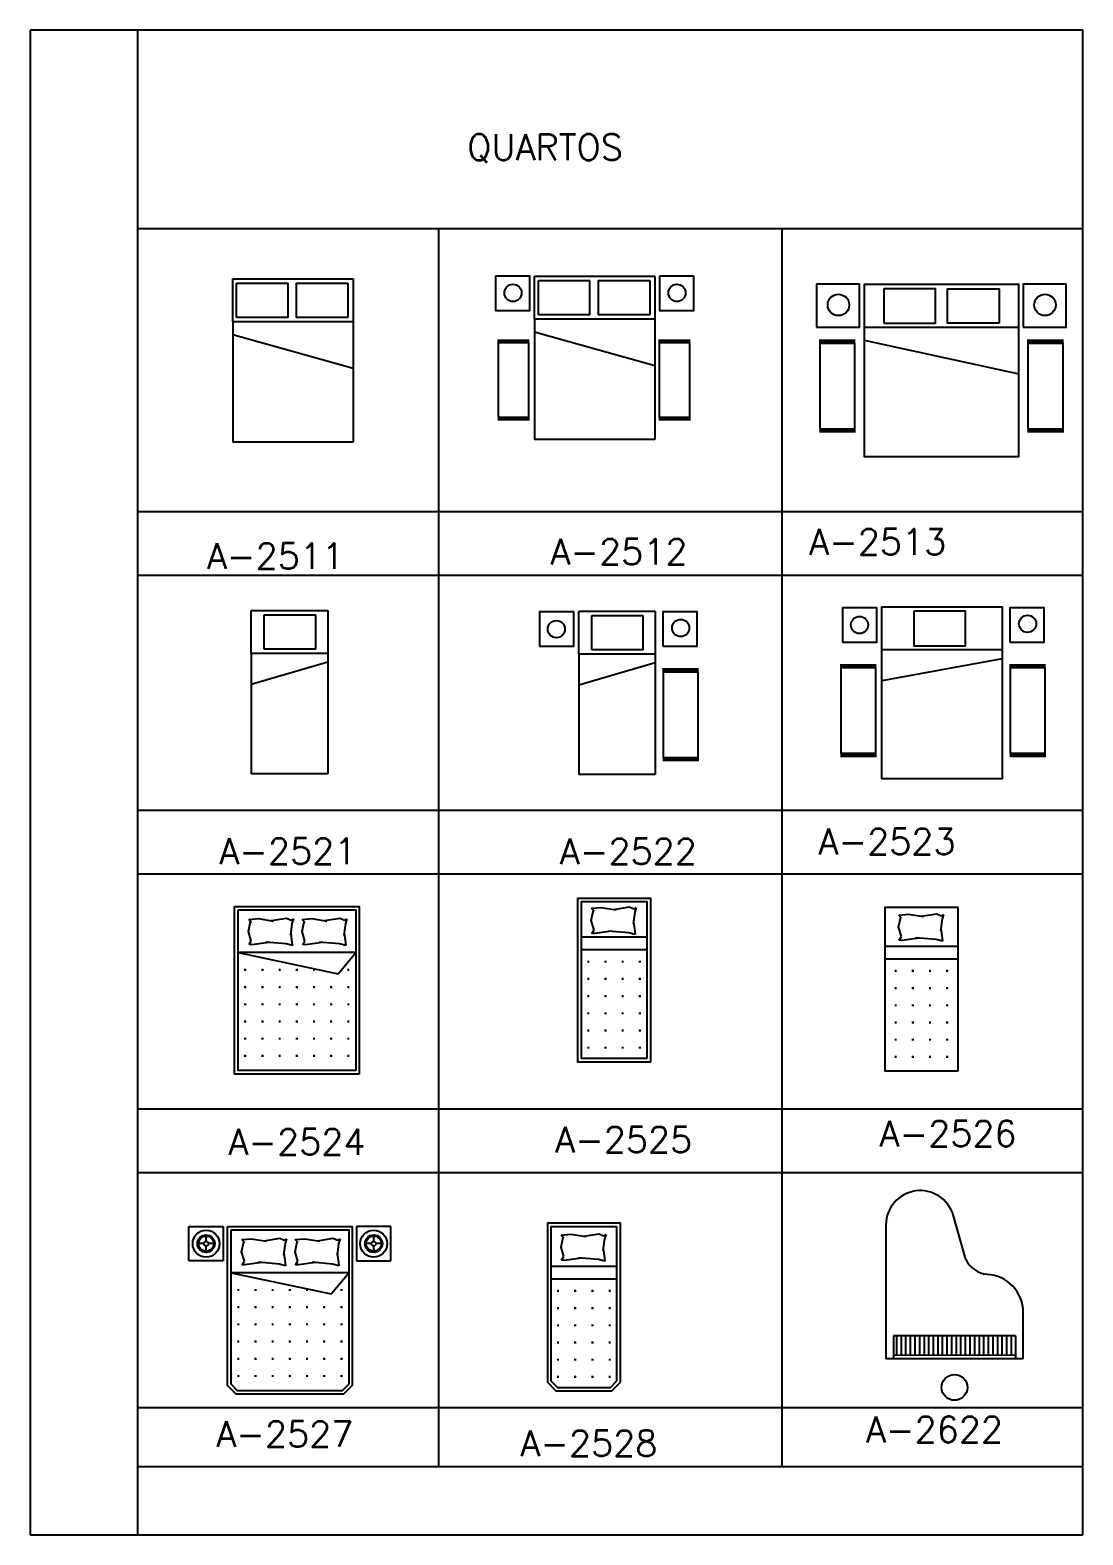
# Model space of a CAD drawing. Extents: x -59.1 to 26.7, y 12.6 to 48.
# Drawn here: x -59.07 to -34.57, y 12.73 to 47.73 of the extents above; entities that cross this region are included whole.
import ezdxf

# ---------------------------------------------------------------- set-up
doc = ezdxf.new("R2010")
doc.units = 0
doc.header["$MEASUREMENT"] = 0
doc.layers.get('0').update_dxf_attribs({"linetype": 'CONTINUOUS'})
for name, color, linetype in [('A-MOBILIA', 2, 'CONTINUOUS'), ('ESC-50', 1, 'CONTINUOUS'), ('ESC50', 1, 'CONTINUOUS'), ('FOLHA', 3, 'CONTINUOUS'), ('P-ARVORE', 2, 'CONTINUOUS')]:
    doc.layers.add(name, color=color, linetype=linetype)
doc.styles.get("Standard").update_dxf_attribs({"font": 'txt.shx', "height": 0.15})

# ---------------------------------------------------------------- blocks, each defined once
blk = doc.blocks.new('FOLHAVERDE')
at = {"layer": 'FOLHA', "linetype": 'CONTINUOUS'}
for p, q in [((-5.455, 37.298), (-29.955, 37.298)), ((-29.955, 37.298), (-29.955, 2.298)), ((-27.455, 37.298), (-27.455, 2.298)), ((-5.455, 2.298), (-5.455, 37.298)), ((-27.455, 35.298), (-27.455, 2.298)), ((-29.955, 2.298), (-5.455, 2.298)), ((-27.455, 2.298), (-5.455, 2.298))]:
    blk.add_line(p, q, dxfattribs=at)
blk = doc.blocks.new('A-2622')
at = {"layer": 'A-MOBILIA'}
for p, q in [((0.583, -0.797), (0.44, -0.288)), ((-0.346, -0.396), (-0.347, -1.953)), ((1.253, -1.953), (1.253, -1.414)), ((-0.258, -1.686), (-0.258, -1.953)), ((1.164, -1.686), (-0.258, -1.686)), ((1.164, -1.686), (1.164, -1.953)), ((-0.258, -1.907), (1.164, -1.908)), ((1.253, -1.953), (-0.347, -1.953))]:
    blk.add_line(p, q, dxfattribs=at)
blk.add_circle((0.453, -2.285), 0.15, dxfattribs=at)
for centre, radius, start, end in [((0.054, -0.396), 0.4, 15.7091, 179.9422), ((0.865, -0.656), 0.315, 206.4806, 264.0072), ((0.809, -1.414), 0.444, 359.9422, 87.0341)]:
    blk.add_arc(centre, radius, start, end, dxfattribs=at)
at = {"layer": 'ESC-50'}
for p, q in [((-0.222, -1.686), (-0.222, -1.908)), ((-0.169, -1.686), (-0.169, -1.908)), ((-0.116, -1.686), (-0.116, -1.908)), ((-0.062, -1.686), (-0.062, -1.908)), ((-0.009, -1.686), (-0.009, -1.908)), ((0.044, -1.686), (0.044, -1.908)), ((0.098, -1.686), (0.098, -1.908)), ((0.151, -1.686), (0.151, -1.908)), ((0.204, -1.686), (0.204, -1.908)), ((0.258, -1.686), (0.258, -1.908)), ((0.311, -1.686), (0.311, -1.908)), ((0.364, -1.686), (0.364, -1.908)), ((0.418, -1.686), (0.418, -1.908)), ((0.471, -1.686), (0.471, -1.908)), ((0.524, -1.686), (0.524, -1.908)), ((0.578, -1.686), (0.578, -1.908)), ((0.631, -1.686), (0.631, -1.908)), ((0.684, -1.686), (0.684, -1.908)), ((0.738, -1.686), (0.738, -1.908)), ((0.791, -1.686), (0.791, -1.908)), ((0.844, -1.686), (0.844, -1.908)), ((0.898, -1.686), (0.898, -1.908)), ((0.951, -1.686), (0.951, -1.908)), ((1.004, -1.686), (1.004, -1.908)), ((1.058, -1.686), (1.058, -1.908)), ((1.111, -1.686), (1.111, -1.908))]:
    blk.add_line(p, q, dxfattribs=at)
blk = doc.blocks.new('TAPETE')
at = {"layer": 'A-MOBILIA'}
for p, q in [((0, 1), (-0.1, 1)), ((0, 0.95), (-0.1, 0.95)), ((0, 0.9), (-0.1, 0.9)), ((2.5, 1), (2.6, 1)), ((2.5, 0.95), (2.6, 0.95)), ((2.5, 0.9), (2.6, 0.9)), ((0, 0.85), (-0.1, 0.85)), ((0, 0.8), (-0.1, 0.8)), ((0, 0.75), (-0.1, 0.75)), ((0, 0.7), (-0.1, 0.7)), ((0, 0.65), (-0.1, 0.65)), ((0, 0.6), (-0.1, 0.6)), ((0, 0.55), (-0.1, 0.55)), ((0, 0.5), (-0.1, 0.5)), ((0, 0.45), (-0.1, 0.45)), ((2.5, 0.85), (2.6, 0.85)), ((2.5, 0.8), (2.6, 0.8)), ((2.5, 0.75), (2.6, 0.75)), ((2.5, 0.7), (2.6, 0.7)), ((2.5, 0.65), (2.6, 0.65)), ((2.5, 0.6), (2.6, 0.6)), ((2.5, 0.55), (2.6, 0.55)), ((2.5, 0.5), (2.6, 0.5)), ((2.5, 0.45), (2.6, 0.45)), ((0, 0.4), (-0.1, 0.4)), ((0, 0.35), (-0.1, 0.35)), ((0, 0.3), (-0.1, 0.3)), ((0, 0.25), (-0.1, 0.25)), ((0, 0.2), (-0.1, 0.2)), ((0, 0.15), (-0.1, 0.15)), ((0, 0.1), (-0.1, 0.1)), ((0, 0.05), (-0.1, 0.05)), ((0, 0), (-0.1, 0)), ((2.5, 0.4), (2.6, 0.4)), ((2.5, 0.35), (2.6, 0.35)), ((2.5, 0.3), (2.6, 0.3)), ((2.5, 0.25), (2.6, 0.25)), ((2.5, 0.2), (2.6, 0.2)), ((2.5, 0.15), (2.6, 0.15)), ((2.5, 0.1), (2.6, 0.1)), ((2.5, 0.05), (2.6, 0.05)), ((2.5, 0), (2.6, 0))]:
    blk.add_line(p, q, dxfattribs=at)
blk.add_lwpolyline([(0, 0), (0, 1), (2.5, 1), (2.5, 0)], close=True, dxfattribs=at)
blk = doc.blocks.new('A-2523')
at = {"layer": 'A-MOBILIA'}
blk.add_line((0.7, -0.601), (-0.7, -0.86), dxfattribs=at)
for points in [[(-0.7, -0.5), (-0.7, 0), (0.7, 0), (0.7, -0.5)], [(-1.157, -0.408), (-0.757, -0.408), (-0.757, -0.008), (-1.157, -0.008)], [(-0.326, -0.05), (-0.326, -0.45), (0.274, -0.45), (0.274, -0.05)], [(0.79, -0.408), (1.19, -0.408), (1.19, -0.008), (0.79, -0.008)]]:
    blk.add_lwpolyline(points, close=True, dxfattribs=at)
blk.add_lwpolyline([(0.7, -0.5), (0.7, -2), (-0.7, -2), (-0.7, -0.5)], dxfattribs=at)
for centre in [(-0.96, -0.209), (0.996, -0.196)]:
    blk.add_circle(centre, 0.1, dxfattribs=at)
at = {"layer": 'A-MOBILIA', "xscale": 0.4, "yscale": 0.4, "zscale": 0.4, "rotation": 270}
for p in [(-1.175, -0.705), (0.796, -0.705)]:
    blk.add_blockref('TAPETE', p, dxfattribs=at)
blk = doc.blocks.new('A-2513')
at = {"layer": 'A-MOBILIA'}
for p, q in [((0.9, -0.5), (-0.9, -0.5)), ((-0.9, -0.648), (0.9, -1.039))]:
    blk.add_line(p, q, dxfattribs=at)
for points in [[(-1.454, -0.498), (-0.954, -0.498), (-0.954, 0.002), (-1.454, 0.002)], [(-0.9, -0.5), (-0.9, -2), (0.9, -2), (0.9, -0.5), (0.9, 0), (-0.9, 0)], [(0.949, -0.498), (1.449, -0.498), (1.449, 0.002), (0.949, 0.002)], [(-0.67, -0.45), (-0.07, -0.45), (-0.07, -0.05), (-0.67, -0.05)], [(0.67, -0.45), (0.07, -0.45), (0.07, -0.05), (0.67, -0.05)]]:
    blk.add_lwpolyline(points, close=True, dxfattribs=at)
for centre in [(-1.199, -0.238), (1.204, -0.238)]:
    blk.add_circle(centre, 0.125, dxfattribs=at)
at = {"layer": 'A-MOBILIA', "xscale": 0.4, "yscale": 0.4, "zscale": 0.4, "rotation": 90}
for p in [(-1.011, -1.682), (1.41, -1.682)]:
    blk.add_blockref('TAPETE', p, dxfattribs=at)
blk = doc.blocks.new('A-2528')
at = {"layer": 'A-MOBILIA'}
for p, q in [((-0.266, -0.279), (-0.242, -0.161)), ((-0.264, -0.137), (-0.151, -0.127)), ((-0.231, -0.175), (-0.264, -0.137)), ((-0.151, -0.127), (0.025, -0.155)), ((-0.003, -0.151), (0.177, -0.122)), ((0.177, -0.122), (0.229, -0.145)), ((0.229, -0.145), (0.258, -0.13)), ((0.258, -0.13), (0.239, -0.182)), ((-0.234, -0.387), (-0.266, -0.279)), ((0.239, -0.182), (0.222, -0.319)), ((0.225, -0.295), (0.239, -0.404)), ((-0.385, -0.498), (0.385, -0.498)), ((-0.26, -0.429), (-0.234, -0.387)), ((-0.226, -0.432), (-0.26, -0.429)), ((-0.03, -0.405), (-0.226, -0.432)), ((0.171, -0.422), (-0.068, -0.402)), ((0.245, -0.442), (0.171, -0.422)), ((0.239, -0.404), (0.245, -0.442)), ((-0.385, -0.646), (0.385, -0.646))]:
    blk.add_line(p, q, dxfattribs=at)
for points in [[(0.425, -1.85), (0.425, 0), (-0.425, 0), (-0.425, -1.85), (-0.325, -1.95), (0.325, -1.95)], [(0.385, -1.833), (0.385, -0.04), (-0.385, -0.04), (-0.385, -1.833), (-0.308, -1.91), (0.308, -1.91)]]:
    blk.add_lwpolyline(points, close=True, dxfattribs=at)
at = {"layer": 'ESC50'}
for p, q in [((-0.31, -0.786), (-0.29, -0.786)), ((-0.3, -0.796), (-0.3, -0.776)), ((-0.11, -0.786), (-0.09, -0.786)), ((-0.1, -0.796), (-0.1, -0.776)), ((0.09, -0.786), (0.11, -0.786)), ((0.1, -0.796), (0.1, -0.776)), ((0.29, -0.786), (0.31, -0.786)), ((0.3, -0.796), (0.3, -0.776)), ((-0.31, -0.986), (-0.29, -0.986)), ((-0.3, -0.996), (-0.3, -0.976)), ((-0.11, -0.986), (-0.09, -0.986)), ((-0.1, -0.996), (-0.1, -0.976)), ((0.09, -0.986), (0.11, -0.986)), ((0.1, -0.996), (0.1, -0.976)), ((0.29, -0.986), (0.31, -0.986)), ((0.3, -0.996), (0.3, -0.976)), ((-0.31, -1.186), (-0.29, -1.186)), ((-0.3, -1.196), (-0.3, -1.176)), ((-0.11, -1.186), (-0.09, -1.186)), ((-0.1, -1.196), (-0.1, -1.176)), ((0.09, -1.186), (0.11, -1.186)), ((0.1, -1.196), (0.1, -1.176)), ((0.29, -1.186), (0.31, -1.186)), ((0.3, -1.196), (0.3, -1.176)), ((-0.31, -1.386), (-0.29, -1.386)), ((-0.3, -1.396), (-0.3, -1.376)), ((-0.11, -1.386), (-0.09, -1.386)), ((-0.1, -1.396), (-0.1, -1.376)), ((0.09, -1.386), (0.11, -1.386)), ((0.1, -1.396), (0.1, -1.376)), ((0.29, -1.386), (0.31, -1.386)), ((0.3, -1.396), (0.3, -1.376)), ((-0.31, -1.586), (-0.29, -1.586)), ((-0.3, -1.596), (-0.3, -1.576)), ((-0.11, -1.586), (-0.09, -1.586)), ((-0.1, -1.596), (-0.1, -1.576)), ((0.09, -1.586), (0.11, -1.586)), ((0.1, -1.596), (0.1, -1.576)), ((0.29, -1.586), (0.31, -1.586)), ((0.3, -1.596), (0.3, -1.576)), ((-0.31, -1.786), (-0.29, -1.786)), ((-0.3, -1.796), (-0.3, -1.776)), ((-0.11, -1.786), (-0.09, -1.786)), ((-0.1, -1.796), (-0.1, -1.776)), ((0.09, -1.786), (0.11, -1.786)), ((0.1, -1.796), (0.1, -1.776)), ((0.29, -1.786), (0.31, -1.786)), ((0.3, -1.796), (0.3, -1.776))]:
    blk.add_line(p, q, dxfattribs=at)
blk = doc.blocks.new('B117')
for p, q in [((-10.4, 0), (-3.1, 0)), ((0, 3.1), (0, 10.4)), ((3.1, 0), (10.4, 0)), ((0, -10.4), (0, -3.1))]:
    blk.add_line(p, q)
for radius in [18.4, 11.9, 10.4, 3.11]:
    blk.add_circle((0, 0), radius)
blk = doc.blocks.new('A-2527')
at = {"layer": 'A-MOBILIA'}
for p, q in [((-1.175, -0.4), (-1.175, 0)), ((-1.175, 0), (-0.775, 0)), ((-0.775, 0), (-0.775, -0.4)), ((0.775, 0), (0.775, -0.4)), ((1.175, 0), (0.775, 0)), ((1.175, -0.4), (1.175, 0)), ((-0.56, -0.152), (-0.447, -0.143)), ((-0.527, -0.191), (-0.56, -0.152)), ((-0.447, -0.143), (-0.271, -0.171)), ((-0.299, -0.166), (-0.119, -0.138)), ((-0.119, -0.138), (-0.068, -0.161)), ((-0.068, -0.161), (-0.039, -0.145)), ((-0.039, -0.145), (-0.057, -0.198)), ((0.062, -0.152), (0.174, -0.143)), ((0.095, -0.191), (0.062, -0.152)), ((0.174, -0.143), (0.35, -0.171)), ((0.323, -0.166), (0.502, -0.138)), ((0.502, -0.138), (0.554, -0.161)), ((0.554, -0.161), (0.583, -0.145)), ((0.583, -0.145), (0.565, -0.198)), ((-0.562, -0.294), (-0.538, -0.177)), ((-0.53, -0.403), (-0.562, -0.294)), ((-0.057, -0.198), (-0.074, -0.334)), ((-0.071, -0.31), (-0.057, -0.419)), ((0.06, -0.294), (0.083, -0.177)), ((0.091, -0.403), (0.06, -0.294)), ((0.565, -0.198), (0.548, -0.334)), ((0.551, -0.31), (0.565, -0.419)), ((-0.775, -0.4), (-1.175, -0.4)), ((-0.556, -0.445), (-0.53, -0.403)), ((-0.523, -0.448), (-0.556, -0.445)), ((-0.326, -0.42), (-0.523, -0.448)), ((-0.125, -0.437), (-0.364, -0.417)), ((-0.052, -0.457), (-0.125, -0.437)), ((-0.057, -0.419), (-0.052, -0.457)), ((0.065, -0.445), (0.091, -0.403)), ((0.099, -0.448), (0.065, -0.445)), ((0.296, -0.42), (0.099, -0.448)), ((0.497, -0.437), (0.258, -0.417)), ((0.57, -0.457), (0.497, -0.437)), ((0.565, -0.419), (0.57, -0.457)), ((0.775, -0.4), (1.175, -0.4)), ((0.685, -0.538), (-0.685, -0.538)), ((-0.685, -0.538), (0.48, -0.785)), ((0.48, -0.785), (0.685, -0.538))]:
    blk.add_line(p, q, dxfattribs=at)
for points in [[(-0.725, 0), (0.725, 0), (0.725, -1.85), (0.625, -1.95), (-0.625, -1.95), (-0.725, -1.85)], [(-0.685, -0.04), (0.685, -0.04), (0.685, -1.833), (0.608, -1.91), (-0.608, -1.91), (-0.685, -1.833)]]:
    blk.add_lwpolyline(points, close=True, dxfattribs=at)
at = {"layer": 'ESC50'}
for p, q in [((-0.61, -0.738), (-0.59, -0.738)), ((-0.6, -0.749), (-0.6, -0.728)), ((-0.41, -0.738), (-0.39, -0.738)), ((-0.4, -0.749), (-0.4, -0.728)), ((-0.21, -0.738), (-0.19, -0.738)), ((-0.2, -0.749), (-0.2, -0.728)), ((-0.01, -0.738), (0.01, -0.738)), ((0, -0.749), (0, -0.728)), ((0.19, -0.738), (0.21, -0.738)), ((0.2, -0.749), (0.2, -0.728)), ((0.59, -0.738), (0.61, -0.738)), ((0.6, -0.749), (0.6, -0.728)), ((-0.61, -0.938), (-0.59, -0.938)), ((-0.6, -0.949), (-0.6, -0.928)), ((-0.41, -0.938), (-0.39, -0.938)), ((-0.4, -0.949), (-0.4, -0.928)), ((-0.21, -0.938), (-0.19, -0.938)), ((-0.2, -0.949), (-0.2, -0.928)), ((-0.01, -0.938), (0.01, -0.938)), ((0, -0.949), (0, -0.928)), ((0.19, -0.938), (0.21, -0.938)), ((0.2, -0.949), (0.2, -0.928)), ((0.39, -0.938), (0.41, -0.938)), ((0.4, -0.949), (0.4, -0.928)), ((0.59, -0.938), (0.61, -0.938)), ((0.6, -0.949), (0.6, -0.928)), ((-0.61, -1.138), (-0.59, -1.138)), ((-0.6, -1.149), (-0.6, -1.128)), ((-0.41, -1.138), (-0.39, -1.138)), ((-0.4, -1.149), (-0.4, -1.128)), ((-0.21, -1.138), (-0.19, -1.138)), ((-0.2, -1.149), (-0.2, -1.128)), ((-0.01, -1.138), (0.01, -1.138)), ((0, -1.149), (0, -1.128)), ((0.19, -1.138), (0.21, -1.138)), ((0.2, -1.149), (0.2, -1.128)), ((0.39, -1.138), (0.41, -1.138)), ((0.4, -1.149), (0.4, -1.128)), ((0.59, -1.138), (0.61, -1.138)), ((0.6, -1.149), (0.6, -1.128)), ((-0.61, -1.338), (-0.59, -1.338)), ((-0.6, -1.349), (-0.6, -1.328)), ((-0.41, -1.338), (-0.39, -1.338)), ((-0.4, -1.349), (-0.4, -1.328)), ((-0.21, -1.338), (-0.19, -1.338)), ((-0.2, -1.349), (-0.2, -1.328)), ((-0.01, -1.338), (0.01, -1.338)), ((0, -1.349), (0, -1.328)), ((0.19, -1.338), (0.21, -1.338)), ((0.2, -1.349), (0.2, -1.328)), ((0.39, -1.338), (0.41, -1.338)), ((0.4, -1.349), (0.4, -1.328)), ((0.59, -1.338), (0.61, -1.338)), ((0.6, -1.349), (0.6, -1.328)), ((-0.61, -1.538), (-0.59, -1.538)), ((-0.6, -1.549), (-0.6, -1.528)), ((-0.41, -1.538), (-0.39, -1.538)), ((-0.4, -1.549), (-0.4, -1.528)), ((-0.21, -1.538), (-0.19, -1.538)), ((-0.2, -1.549), (-0.2, -1.528)), ((-0.01, -1.538), (0.01, -1.538)), ((0, -1.549), (0, -1.528)), ((0.19, -1.538), (0.21, -1.538)), ((0.2, -1.549), (0.2, -1.528)), ((0.39, -1.538), (0.41, -1.538)), ((0.4, -1.549), (0.4, -1.528)), ((0.59, -1.538), (0.61, -1.538)), ((0.6, -1.549), (0.6, -1.528)), ((-0.61, -1.738), (-0.59, -1.738)), ((-0.6, -1.749), (-0.6, -1.728)), ((-0.41, -1.738), (-0.39, -1.738)), ((-0.4, -1.749), (-0.4, -1.728)), ((-0.21, -1.738), (-0.19, -1.738)), ((-0.2, -1.749), (-0.2, -1.728)), ((-0.01, -1.738), (0.01, -1.738)), ((0, -1.749), (0, -1.728)), ((0.19, -1.738), (0.21, -1.738)), ((0.2, -1.749), (0.2, -1.728)), ((0.39, -1.738), (0.41, -1.738)), ((0.4, -1.749), (0.4, -1.728)), ((0.59, -1.738), (0.61, -1.738)), ((0.6, -1.749), (0.6, -1.728))]:
    blk.add_line(p, q, dxfattribs=at)
at = {"layer": 'ESC50', "xscale": 0.0085, "yscale": 0.0085, "zscale": 0.0085, "rotation": 90}
for p in [(-0.975, -0.2), (0.975, -0.2)]:
    blk.add_blockref('B117', p, dxfattribs=at)
blk = doc.blocks.new('SOLT-LUM')
at = {"layer": 'A-MOBILIA'}
for p, q in [((-0.445, -0.03), (0.445, -0.03)), ((-0.445, -0.53), (-0.445, -0.03)), ((-0.294, -0.08), (0.306, -0.08)), ((-0.294, -0.48), (-0.294, -0.08)), ((0.306, -0.48), (0.306, -0.08)), ((0.445, -0.03), (0.445, -0.53)), ((0.306, -0.48), (-0.294, -0.48)), ((0.445, -0.53), (-0.445, -0.53)), ((-0.445, -0.53), (-0.445, -1.93)), ((0.445, -0.631), (-0.445, -0.89)), ((0.445, -0.53), (0.445, -1.93)), ((0.541, -0.735), (0.541, -0.695)), ((0.561, -0.735), (0.561, -0.695)), ((0.581, -0.735), (0.581, -0.695)), ((0.601, -0.735), (0.601, -0.695)), ((0.621, -0.735), (0.621, -0.695)), ((0.641, -0.735), (0.641, -0.695)), ((0.661, -0.735), (0.661, -0.695)), ((0.681, -0.735), (0.681, -0.695)), ((0.701, -0.735), (0.701, -0.695)), ((0.721, -0.735), (0.721, -0.695)), ((0.741, -0.735), (0.741, -0.695)), ((0.761, -0.735), (0.761, -0.695)), ((0.781, -0.735), (0.781, -0.695)), ((0.801, -0.735), (0.801, -0.695)), ((0.821, -0.735), (0.821, -0.695)), ((0.841, -0.735), (0.841, -0.695)), ((0.861, -0.735), (0.861, -0.695)), ((0.881, -0.735), (0.881, -0.695)), ((0.901, -0.735), (0.901, -0.695)), ((0.921, -0.735), (0.921, -0.695)), ((0.941, -0.735), (0.941, -0.695)), ((0.541, -1.735), (0.541, -1.775)), ((0.561, -1.735), (0.561, -1.775)), ((0.581, -1.735), (0.581, -1.775)), ((0.601, -1.735), (0.601, -1.775)), ((0.621, -1.735), (0.621, -1.775)), ((0.641, -1.735), (0.641, -1.775)), ((0.661, -1.735), (0.661, -1.775)), ((0.681, -1.735), (0.681, -1.775)), ((0.701, -1.735), (0.701, -1.775)), ((0.721, -1.735), (0.721, -1.775)), ((0.741, -1.735), (0.741, -1.775)), ((0.761, -1.735), (0.761, -1.775)), ((0.781, -1.735), (0.781, -1.775)), ((0.801, -1.735), (0.801, -1.775)), ((0.821, -1.735), (0.821, -1.775)), ((0.841, -1.735), (0.841, -1.775)), ((0.861, -1.735), (0.861, -1.775)), ((0.881, -1.735), (0.881, -1.775)), ((0.901, -1.735), (0.901, -1.775)), ((0.921, -1.735), (0.921, -1.775)), ((0.941, -1.735), (0.941, -1.775)), ((0.445, -1.93), (-0.445, -1.93))]:
    blk.add_line(p, q, dxfattribs=at)
for points in [[(-0.902, -0.438), (-0.502, -0.438), (-0.502, -0.038), (-0.902, -0.038)], [(0.535, -0.438), (0.935, -0.438), (0.935, -0.038), (0.535, -0.038)], [(0.541, -0.735), (0.941, -0.735), (0.941, -1.735), (0.541, -1.735)]]:
    blk.add_lwpolyline(points, close=True, dxfattribs=at)
for centre in [(-0.705, -0.239), (0.741, -0.226)]:
    blk.add_circle(centre, 0.1, dxfattribs=at)
blk = doc.blocks.new('A-2522')
at = {"layer": 'A-MOBILIA'}
blk.add_blockref('SOLT-LUM', (0, 0.03), dxfattribs=at)
blk = doc.blocks.new('A-2521')
at = {"layer": 'A-MOBILIA'}
for p, q in [((-0.445, 0), (0.445, 0)), ((-0.445, -0.5), (-0.445, 0)), ((0.445, 0), (0.445, -0.5)), ((-0.294, -0.45), (-0.294, -0.05)), ((-0.294, -0.05), (0.306, -0.05)), ((0.306, -0.45), (0.306, -0.05)), ((-0.445, -0.5), (-0.445, -1.9)), ((0.445, -0.5), (-0.445, -0.5)), ((0.306, -0.45), (-0.294, -0.45)), ((0.445, -0.5), (0.445, -1.9)), ((0.445, -0.601), (-0.445, -0.86)), ((0.445, -1.9), (-0.445, -1.9))]:
    blk.add_line(p, q, dxfattribs=at)
blk = doc.blocks.new('A-2525')
at = {"layer": 'A-MOBILIA'}
for p, q in [((-0.266, -0.257), (-0.242, -0.139)), ((-0.264, -0.115), (-0.151, -0.105)), ((-0.231, -0.153), (-0.264, -0.115)), ((-0.151, -0.105), (0.025, -0.133)), ((-0.003, -0.129), (0.177, -0.1)), ((0.177, -0.1), (0.229, -0.123)), ((0.239, -0.16), (0.222, -0.297)), ((0.229, -0.123), (0.258, -0.108)), ((0.258, -0.108), (0.239, -0.16)), ((-0.234, -0.365), (-0.266, -0.257)), ((0.225, -0.273), (0.239, -0.382)), ((-0.385, -0.448), (0.385, -0.448)), ((-0.26, -0.407), (-0.234, -0.365)), ((-0.226, -0.41), (-0.26, -0.407)), ((-0.03, -0.383), (-0.226, -0.41)), ((0.171, -0.4), (-0.068, -0.38)), ((0.245, -0.42), (0.171, -0.4)), ((0.239, -0.382), (0.245, -0.42)), ((-0.385, -0.596), (0.385, -0.596))]:
    blk.add_line(p, q, dxfattribs=at)
blk.add_lwpolyline([(0.425, -1.9), (0.425, 0), (-0.425, 0), (-0.425, -1.9)], close=True, dxfattribs=at)
blk.add_lwpolyline([(0.385, -1.86), (0.385, -0.04), (-0.385, -0.04), (-0.385, -1.858, 0.414214), (-0.383, -1.86)], format="xyb", close=True, dxfattribs=at)
at = {"layer": 'ESC50'}
for p, q in [((-0.31, -0.736), (-0.29, -0.736)), ((-0.3, -0.746), (-0.3, -0.726)), ((-0.11, -0.736), (-0.09, -0.736)), ((-0.1, -0.746), (-0.1, -0.726)), ((0.09, -0.736), (0.11, -0.736)), ((0.1, -0.746), (0.1, -0.726)), ((0.29, -0.736), (0.31, -0.736)), ((0.3, -0.746), (0.3, -0.726)), ((-0.31, -0.936), (-0.29, -0.936)), ((-0.3, -0.946), (-0.3, -0.926)), ((-0.11, -0.936), (-0.09, -0.936)), ((-0.1, -0.946), (-0.1, -0.926)), ((0.09, -0.936), (0.11, -0.936)), ((0.1, -0.946), (0.1, -0.926)), ((0.29, -0.936), (0.31, -0.936)), ((0.3, -0.946), (0.3, -0.926)), ((-0.31, -1.136), (-0.29, -1.136)), ((-0.3, -1.146), (-0.3, -1.126)), ((-0.11, -1.136), (-0.09, -1.136)), ((-0.1, -1.146), (-0.1, -1.126)), ((0.09, -1.136), (0.11, -1.136)), ((0.1, -1.146), (0.1, -1.126)), ((0.29, -1.136), (0.31, -1.136)), ((0.3, -1.146), (0.3, -1.126)), ((-0.31, -1.336), (-0.29, -1.336)), ((-0.3, -1.346), (-0.3, -1.326)), ((-0.11, -1.336), (-0.09, -1.336)), ((-0.1, -1.346), (-0.1, -1.326)), ((0.09, -1.336), (0.11, -1.336)), ((0.1, -1.346), (0.1, -1.326)), ((0.29, -1.336), (0.31, -1.336)), ((0.3, -1.346), (0.3, -1.326)), ((-0.31, -1.536), (-0.29, -1.536)), ((-0.3, -1.546), (-0.3, -1.526)), ((-0.11, -1.536), (-0.09, -1.536)), ((-0.1, -1.546), (-0.1, -1.526)), ((0.09, -1.536), (0.11, -1.536)), ((0.1, -1.546), (0.1, -1.526)), ((0.29, -1.536), (0.31, -1.536)), ((0.3, -1.546), (0.3, -1.526)), ((-0.31, -1.736), (-0.29, -1.736)), ((-0.3, -1.746), (-0.3, -1.726)), ((-0.11, -1.736), (-0.09, -1.736)), ((-0.1, -1.746), (-0.1, -1.726)), ((0.09, -1.736), (0.11, -1.736)), ((0.1, -1.746), (0.1, -1.726)), ((0.29, -1.736), (0.31, -1.736)), ((0.3, -1.746), (0.3, -1.726))]:
    blk.add_line(p, q, dxfattribs=at)
blk = doc.blocks.new('A-2524')
at = {"layer": 'A-MOBILIA'}
for p, q in [((-0.56, -0.152), (-0.447, -0.143)), ((-0.527, -0.191), (-0.56, -0.152)), ((-0.447, -0.143), (-0.271, -0.171)), ((-0.299, -0.166), (-0.119, -0.138)), ((-0.119, -0.138), (-0.068, -0.161)), ((-0.068, -0.161), (-0.039, -0.145)), ((-0.039, -0.145), (-0.057, -0.198)), ((0.062, -0.152), (0.174, -0.143)), ((0.095, -0.191), (0.062, -0.152)), ((0.174, -0.143), (0.35, -0.171)), ((0.323, -0.166), (0.502, -0.138)), ((0.502, -0.138), (0.554, -0.161)), ((0.554, -0.161), (0.583, -0.145)), ((0.583, -0.145), (0.565, -0.198)), ((-0.562, -0.294), (-0.538, -0.177)), ((-0.53, -0.403), (-0.562, -0.294)), ((-0.057, -0.198), (-0.074, -0.334)), ((-0.071, -0.31), (-0.057, -0.419)), ((0.06, -0.294), (0.083, -0.177)), ((0.091, -0.403), (0.06, -0.294)), ((0.565, -0.198), (0.548, -0.334)), ((0.551, -0.31), (0.565, -0.419)), ((-0.556, -0.445), (-0.53, -0.403)), ((-0.523, -0.448), (-0.556, -0.445)), ((-0.326, -0.42), (-0.523, -0.448)), ((-0.125, -0.437), (-0.364, -0.417)), ((-0.052, -0.457), (-0.125, -0.437)), ((-0.057, -0.419), (-0.052, -0.457)), ((0.065, -0.445), (0.091, -0.403)), ((0.099, -0.448), (0.065, -0.445)), ((0.296, -0.42), (0.099, -0.448)), ((0.497, -0.437), (0.258, -0.417)), ((0.57, -0.457), (0.497, -0.437)), ((0.565, -0.419), (0.57, -0.457)), ((0.685, -0.538), (-0.685, -0.538)), ((-0.685, -0.538), (0.48, -0.785)), ((0.48, -0.785), (0.685, -0.538))]:
    blk.add_line(p, q, dxfattribs=at)
for points in [[(-0.725, 0), (0.725, 0), (0.725, -1.948, -0.414214), (0.723, -1.95), (-0.725, -1.95)], [(-0.685, -0.04), (0.685, -0.04), (0.685, -1.908, -0.414214), (0.683, -1.91), (-0.685, -1.91)]]:
    blk.add_lwpolyline(points, format="xyb", close=True, dxfattribs=at)
at = {"layer": 'ESC50'}
for p, q in [((-0.61, -0.738), (-0.59, -0.738)), ((-0.6, -0.749), (-0.6, -0.728)), ((-0.41, -0.738), (-0.39, -0.738)), ((-0.4, -0.749), (-0.4, -0.728)), ((-0.21, -0.738), (-0.19, -0.738)), ((-0.2, -0.749), (-0.2, -0.728)), ((-0.01, -0.738), (0.01, -0.738)), ((0, -0.749), (0, -0.728)), ((0.19, -0.738), (0.21, -0.738)), ((0.2, -0.749), (0.2, -0.728)), ((0.59, -0.738), (0.61, -0.738)), ((0.6, -0.749), (0.6, -0.728)), ((-0.61, -0.938), (-0.59, -0.938)), ((-0.6, -0.949), (-0.6, -0.928)), ((-0.41, -0.938), (-0.39, -0.938)), ((-0.4, -0.949), (-0.4, -0.928)), ((-0.21, -0.938), (-0.19, -0.938)), ((-0.2, -0.949), (-0.2, -0.928)), ((-0.01, -0.938), (0.01, -0.938)), ((0, -0.949), (0, -0.928)), ((0.19, -0.938), (0.21, -0.938)), ((0.2, -0.949), (0.2, -0.928)), ((0.39, -0.938), (0.41, -0.938)), ((0.4, -0.949), (0.4, -0.928)), ((0.59, -0.938), (0.61, -0.938)), ((0.6, -0.949), (0.6, -0.928)), ((-0.61, -1.138), (-0.59, -1.138)), ((-0.6, -1.149), (-0.6, -1.128)), ((-0.41, -1.138), (-0.39, -1.138)), ((-0.4, -1.149), (-0.4, -1.128)), ((-0.21, -1.138), (-0.19, -1.138)), ((-0.2, -1.149), (-0.2, -1.128)), ((-0.01, -1.138), (0.01, -1.138)), ((0, -1.149), (0, -1.128)), ((0.19, -1.138), (0.21, -1.138)), ((0.2, -1.149), (0.2, -1.128)), ((0.39, -1.138), (0.41, -1.138)), ((0.4, -1.149), (0.4, -1.128)), ((0.59, -1.138), (0.61, -1.138)), ((0.6, -1.149), (0.6, -1.128)), ((-0.61, -1.338), (-0.59, -1.338)), ((-0.6, -1.349), (-0.6, -1.328)), ((-0.41, -1.338), (-0.39, -1.338)), ((-0.4, -1.349), (-0.4, -1.328)), ((-0.21, -1.338), (-0.19, -1.338)), ((-0.2, -1.349), (-0.2, -1.328)), ((-0.01, -1.338), (0.01, -1.338)), ((0, -1.349), (0, -1.328)), ((0.19, -1.338), (0.21, -1.338)), ((0.2, -1.349), (0.2, -1.328)), ((0.39, -1.338), (0.41, -1.338)), ((0.4, -1.349), (0.4, -1.328)), ((0.59, -1.338), (0.61, -1.338)), ((0.6, -1.349), (0.6, -1.328)), ((-0.61, -1.538), (-0.59, -1.538)), ((-0.6, -1.549), (-0.6, -1.528)), ((-0.41, -1.538), (-0.39, -1.538)), ((-0.4, -1.549), (-0.4, -1.528)), ((-0.21, -1.538), (-0.19, -1.538)), ((-0.2, -1.549), (-0.2, -1.528)), ((-0.01, -1.538), (0.01, -1.538)), ((0, -1.549), (0, -1.528)), ((0.19, -1.538), (0.21, -1.538)), ((0.2, -1.549), (0.2, -1.528)), ((0.39, -1.538), (0.41, -1.538)), ((0.4, -1.549), (0.4, -1.528)), ((0.59, -1.538), (0.61, -1.538)), ((0.6, -1.549), (0.6, -1.528)), ((-0.61, -1.738), (-0.59, -1.738)), ((-0.6, -1.749), (-0.6, -1.728)), ((-0.41, -1.738), (-0.39, -1.738)), ((-0.4, -1.749), (-0.4, -1.728)), ((-0.21, -1.738), (-0.19, -1.738)), ((-0.2, -1.749), (-0.2, -1.728)), ((-0.01, -1.738), (0.01, -1.738)), ((0, -1.749), (0, -1.728)), ((0.19, -1.738), (0.21, -1.738)), ((0.2, -1.749), (0.2, -1.728)), ((0.39, -1.738), (0.41, -1.738)), ((0.4, -1.749), (0.4, -1.728)), ((0.59, -1.738), (0.61, -1.738)), ((0.6, -1.749), (0.6, -1.728))]:
    blk.add_line(p, q, dxfattribs=at)
blk = doc.blocks.new('A-2526')
at = {"layer": 'A-MOBILIA'}
for p, q in [((-0.266, -0.229), (-0.242, -0.111)), ((-0.264, -0.087), (-0.151, -0.077)), ((-0.231, -0.125), (-0.264, -0.087)), ((-0.151, -0.077), (0.025, -0.105)), ((-0.003, -0.101), (0.177, -0.072)), ((0.177, -0.072), (0.229, -0.095)), ((0.239, -0.132), (0.222, -0.269)), ((0.229, -0.095), (0.258, -0.08)), ((0.258, -0.08), (0.239, -0.132)), ((-0.234, -0.337), (-0.266, -0.229)), ((-0.26, -0.379), (-0.234, -0.337)), ((0.225, -0.245), (0.239, -0.354)), ((-0.425, -0.448), (0.425, -0.448)), ((-0.226, -0.382), (-0.26, -0.379)), ((-0.03, -0.355), (-0.226, -0.382)), ((0.171, -0.372), (-0.068, -0.352)), ((0.245, -0.392), (0.171, -0.372)), ((0.239, -0.354), (0.245, -0.392)), ((-0.425, -0.596), (0.425, -0.596))]:
    blk.add_line(p, q, dxfattribs=at)
blk.add_lwpolyline([(0.425, -1.9), (0.425, 0), (-0.425, 0), (-0.425, -1.9)], close=True, dxfattribs=at)
at = {"layer": 'ESC50'}
for p, q in [((-0.31, -0.736), (-0.29, -0.736)), ((-0.3, -0.746), (-0.3, -0.726)), ((-0.11, -0.736), (-0.09, -0.736)), ((-0.1, -0.746), (-0.1, -0.726)), ((0.09, -0.736), (0.11, -0.736)), ((0.1, -0.746), (0.1, -0.726)), ((0.29, -0.736), (0.31, -0.736)), ((0.3, -0.746), (0.3, -0.726)), ((-0.31, -0.936), (-0.29, -0.936)), ((-0.3, -0.946), (-0.3, -0.926)), ((-0.11, -0.936), (-0.09, -0.936)), ((-0.1, -0.946), (-0.1, -0.926)), ((0.09, -0.936), (0.11, -0.936)), ((0.1, -0.946), (0.1, -0.926)), ((0.29, -0.936), (0.31, -0.936)), ((0.3, -0.946), (0.3, -0.926)), ((-0.31, -1.136), (-0.29, -1.136)), ((-0.3, -1.146), (-0.3, -1.126)), ((-0.11, -1.136), (-0.09, -1.136)), ((-0.1, -1.146), (-0.1, -1.126)), ((0.09, -1.136), (0.11, -1.136)), ((0.1, -1.146), (0.1, -1.126)), ((0.29, -1.136), (0.31, -1.136)), ((0.3, -1.146), (0.3, -1.126)), ((-0.31, -1.336), (-0.29, -1.336)), ((-0.3, -1.346), (-0.3, -1.326)), ((-0.11, -1.336), (-0.09, -1.336)), ((-0.1, -1.346), (-0.1, -1.326)), ((0.09, -1.336), (0.11, -1.336)), ((0.1, -1.346), (0.1, -1.326)), ((0.29, -1.336), (0.31, -1.336)), ((0.3, -1.346), (0.3, -1.326)), ((-0.31, -1.536), (-0.29, -1.536)), ((-0.3, -1.546), (-0.3, -1.526)), ((-0.11, -1.536), (-0.09, -1.536)), ((-0.1, -1.546), (-0.1, -1.526)), ((0.09, -1.536), (0.11, -1.536)), ((0.1, -1.546), (0.1, -1.526)), ((0.29, -1.536), (0.31, -1.536)), ((0.3, -1.546), (0.3, -1.526)), ((-0.31, -1.736), (-0.29, -1.736)), ((-0.3, -1.746), (-0.3, -1.726)), ((-0.11, -1.736), (-0.09, -1.736)), ((-0.1, -1.746), (-0.1, -1.726)), ((0.09, -1.736), (0.11, -1.736)), ((0.1, -1.746), (0.1, -1.726)), ((0.29, -1.736), (0.31, -1.736)), ((0.3, -1.746), (0.3, -1.726))]:
    blk.add_line(p, q, dxfattribs=at)
blk = doc.blocks.new('A-2512')
at = {"layer": 'A-MOBILIA'}
for p, q in [((-0.7, 0), (0.7, 0)), ((-0.7, -0.5), (-0.7, 0)), ((0.7, 0), (0.7, -0.5)), ((-0.656, -0.45), (-0.656, -0.05)), ((-0.656, -0.05), (-0.056, -0.05)), ((-0.056, -0.45), (-0.056, -0.05)), ((0.039, -0.05), (0.639, -0.05)), ((0.039, -0.05), (0.039, -0.45)), ((0.639, -0.05), (0.639, -0.45)), ((0.7, -0.5), (-0.7, -0.5)), ((-0.7, -0.5), (-0.7, -1.9)), ((-0.056, -0.45), (-0.656, -0.45)), ((0.639, -0.45), (0.039, -0.45)), ((0.7, -0.5), (0.7, -1.9)), ((-0.7, -0.648), (0.7, -1.039)), ((-1.119, -0.77), (-1.119, -0.735)), ((-1.102, -0.77), (-1.102, -0.735)), ((-1.085, -0.77), (-1.085, -0.735)), ((-1.067, -0.77), (-1.067, -0.735)), ((-1.05, -0.77), (-1.05, -0.735)), ((-1.032, -0.77), (-1.032, -0.735)), ((-1.015, -0.77), (-1.015, -0.735)), ((-0.997, -0.77), (-0.997, -0.735)), ((-0.98, -0.77), (-0.98, -0.735)), ((-0.962, -0.77), (-0.962, -0.735)), ((-0.945, -0.77), (-0.945, -0.735)), ((-0.927, -0.77), (-0.927, -0.735)), ((-0.91, -0.77), (-0.91, -0.735)), ((-0.892, -0.77), (-0.892, -0.735)), ((-0.875, -0.77), (-0.875, -0.735)), ((-0.857, -0.77), (-0.857, -0.735)), ((-0.84, -0.77), (-0.84, -0.735)), ((-0.822, -0.77), (-0.822, -0.735)), ((-0.805, -0.77), (-0.805, -0.735)), ((-0.787, -0.77), (-0.787, -0.735)), ((-0.77, -0.77), (-0.77, -0.735)), ((0.754, -0.77), (0.754, -0.735)), ((0.772, -0.77), (0.772, -0.735)), ((0.789, -0.77), (0.789, -0.735)), ((0.807, -0.77), (0.807, -0.735)), ((0.824, -0.77), (0.824, -0.735)), ((0.842, -0.77), (0.842, -0.735)), ((0.859, -0.77), (0.859, -0.735)), ((0.877, -0.77), (0.877, -0.735)), ((0.894, -0.77), (0.894, -0.735)), ((0.912, -0.77), (0.912, -0.735)), ((0.929, -0.77), (0.929, -0.735)), ((0.947, -0.77), (0.947, -0.735)), ((0.964, -0.77), (0.964, -0.735)), ((0.982, -0.77), (0.982, -0.735)), ((0.999, -0.77), (0.999, -0.735)), ((1.017, -0.77), (1.017, -0.735)), ((1.034, -0.77), (1.034, -0.735)), ((1.052, -0.77), (1.052, -0.735)), ((1.069, -0.77), (1.069, -0.735)), ((1.087, -0.77), (1.087, -0.735)), ((1.104, -0.77), (1.104, -0.735)), ((-1.119, -1.644), (-1.119, -1.679)), ((-1.102, -1.644), (-1.102, -1.679)), ((-1.085, -1.644), (-1.085, -1.679)), ((-1.067, -1.644), (-1.067, -1.679)), ((-1.05, -1.644), (-1.05, -1.679)), ((-1.032, -1.644), (-1.032, -1.679)), ((-1.015, -1.644), (-1.015, -1.679)), ((-0.997, -1.644), (-0.997, -1.679)), ((-0.98, -1.644), (-0.98, -1.679)), ((-0.962, -1.644), (-0.962, -1.679)), ((-0.945, -1.644), (-0.945, -1.679)), ((-0.927, -1.644), (-0.927, -1.679)), ((-0.91, -1.644), (-0.91, -1.679)), ((-0.892, -1.644), (-0.892, -1.679)), ((-0.875, -1.644), (-0.875, -1.679)), ((-0.857, -1.644), (-0.857, -1.679)), ((-0.84, -1.644), (-0.84, -1.679)), ((-0.822, -1.644), (-0.822, -1.679)), ((-0.805, -1.644), (-0.805, -1.679)), ((-0.787, -1.644), (-0.787, -1.679)), ((-0.77, -1.644), (-0.77, -1.679)), ((0.754, -1.644), (0.754, -1.679)), ((0.772, -1.644), (0.772, -1.679)), ((0.789, -1.644), (0.789, -1.679)), ((0.807, -1.644), (0.807, -1.679)), ((0.824, -1.644), (0.824, -1.679)), ((0.842, -1.644), (0.842, -1.679)), ((0.859, -1.644), (0.859, -1.679)), ((0.877, -1.644), (0.877, -1.679)), ((0.894, -1.644), (0.894, -1.679)), ((0.912, -1.644), (0.912, -1.679)), ((0.929, -1.644), (0.929, -1.679)), ((0.947, -1.644), (0.947, -1.679)), ((0.964, -1.644), (0.964, -1.679)), ((0.982, -1.644), (0.982, -1.679)), ((0.999, -1.644), (0.999, -1.679)), ((1.017, -1.644), (1.017, -1.679)), ((1.034, -1.644), (1.034, -1.679)), ((1.052, -1.644), (1.052, -1.679)), ((1.069, -1.644), (1.069, -1.679)), ((1.087, -1.644), (1.087, -1.679)), ((1.104, -1.644), (1.104, -1.679)), ((0.7, -1.9), (-0.7, -1.9))]:
    blk.add_line(p, q, dxfattribs=at)
for points in [[(-1.155, 0.001), (-1.155, -0.399), (-0.755, -0.399), (-0.755, 0.001)], [(0.754, 0.001), (0.754, -0.399), (1.154, -0.399), (1.154, 0.001)], [(-1.119, -0.77), (-0.77, -0.77), (-0.77, -1.644), (-1.119, -1.644)], [(0.754, -0.77), (1.104, -0.77), (1.104, -1.644), (0.754, -1.644)]]:
    blk.add_lwpolyline(points, close=True, dxfattribs=at)
for centre in [(-0.952, -0.195), (0.956, -0.195)]:
    blk.add_circle(centre, 0.1, dxfattribs=at)
blk = doc.blocks.new('A-2511')
at = {"layer": 'A-MOBILIA'}
for p, q in [((-0.7, 0), (0.7, 0)), ((-0.7, -0.5), (-0.7, 0)), ((-0.656, -0.45), (-0.656, -0.05)), ((-0.656, -0.05), (-0.056, -0.05)), ((-0.056, -0.45), (-0.056, -0.05)), ((0.039, -0.05), (0.639, -0.05)), ((0.039, -0.05), (0.039, -0.45)), ((0.639, -0.05), (0.639, -0.45)), ((0.7, 0), (0.7, -0.5)), ((0.7, -0.5), (-0.7, -0.5)), ((-0.7, -0.5), (-0.7, -1.9)), ((-0.056, -0.45), (-0.656, -0.45)), ((0.639, -0.45), (0.039, -0.45)), ((0.7, -0.5), (0.7, -1.9)), ((-0.7, -0.648), (0.7, -1.039)), ((0.7, -1.9), (-0.7, -1.9))]:
    blk.add_line(p, q, dxfattribs=at)

msp = doc.modelspace()

# ---------------------------------------------------------------- linework, layer by layer
at = {"layer": 'FOLHA', "linetype": 'CONTINUOUS'}
for p, q in [((-34.574, 12.735), (-34.574, 45.735)), ((-34.574, 43.116), (-56.574, 43.116)), ((-49.574, 43.116), (-49.574, 14.329)), ((-41.574, 14.329), (-41.574, 43.116)), ((-56.574, 36.537), (-34.574, 36.537)), ((-56.574, 35.056), (-34.574, 35.056)), ((-56.574, 29.59), (-34.574, 29.59)), ((-56.574, 28.109), (-34.574, 28.109)), ((-56.574, 22.643), (-34.574, 22.643)), ((-56.574, 21.162), (-34.574, 21.162)), ((-56.574, 15.696), (-34.574, 15.696)), ((-56.574, 14.329), (-34.574, 14.329)), ((-56.574, 12.735), (-34.574, 12.735))]:
    msp.add_line(p, q, dxfattribs=at)
at = {"layer": 'P-ARVORE', "linetype": 'CONTINUOUS'}
msp.add_line((-56.574, 45.735), (-56.574, 12.735), dxfattribs=at)

# ---------------------------------------------------------------- block references
at = {"xscale": 2, "yscale": 2, "zscale": 2}
for name, p in [('A-2524', (-52.866, 27.354)), ('A-2525', (-45.483, 27.54)), ('A-2526', (-38.331, 27.326)), ('A-2528', (-46.187, 19.984)), ('A-2527', (-53.028, 19.909))]:
    msp.add_blockref(name, p, dxfattribs=at)
at = {"layer": 'A-MOBILIA', "xscale": 2, "yscale": 2, "zscale": 2}
for name, p in [('A-2512', (-45.934, 42.012)), ('A-2511', (-52.957, 41.951)), ('A-2513', (-37.865, 41.819)), ('A-2523', (-37.854, 34.317)), ('A-2521', (-53.038, 34.234)), ('A-2522', (-45.418, 34.221)), ('A-2622', (-38.468, 20.735))]:
    msp.add_blockref(name, p, dxfattribs=at)
at = {"layer": 'FOLHA'}
msp.add_blockref('FOLHAVERDE', (-29.119, 10.437), dxfattribs=at)

# ---------------------------------------------------------------- texts
at = {"layer": 'FOLHA', "linetype": 'CONTINUOUS'}
for s, p in [('QUARTOS', (-48.906, 44.713)), ('A-2513', (-40.945, 35.534)), ('A-2511', (-54.958, 35.201)), ('A-2512', (-46.965, 35.303)), ('A-2523', (-40.727, 28.563)), ('A-2521', (-54.671, 28.338)), ('A-2522', (-46.747, 28.332)), ('A-2622', (-39.623, 14.885))]:
    msp.add_text(s, height=0.6, dxfattribs=at).set_placement(p)
at = {"layer": 'FOLHA'}
for s, p in [('A-2524', (-54.458, 21.577)), ('A-2525', (-46.856, 21.628)), ('A-2526', (-39.307, 21.769)), ('A-2527', (-54.741, 14.78)), ('A-2528', (-47.665, 14.565))]:
    msp.add_text(s, height=0.6, dxfattribs=at).set_placement(p)

doc.saveas('drawing.dxf')
